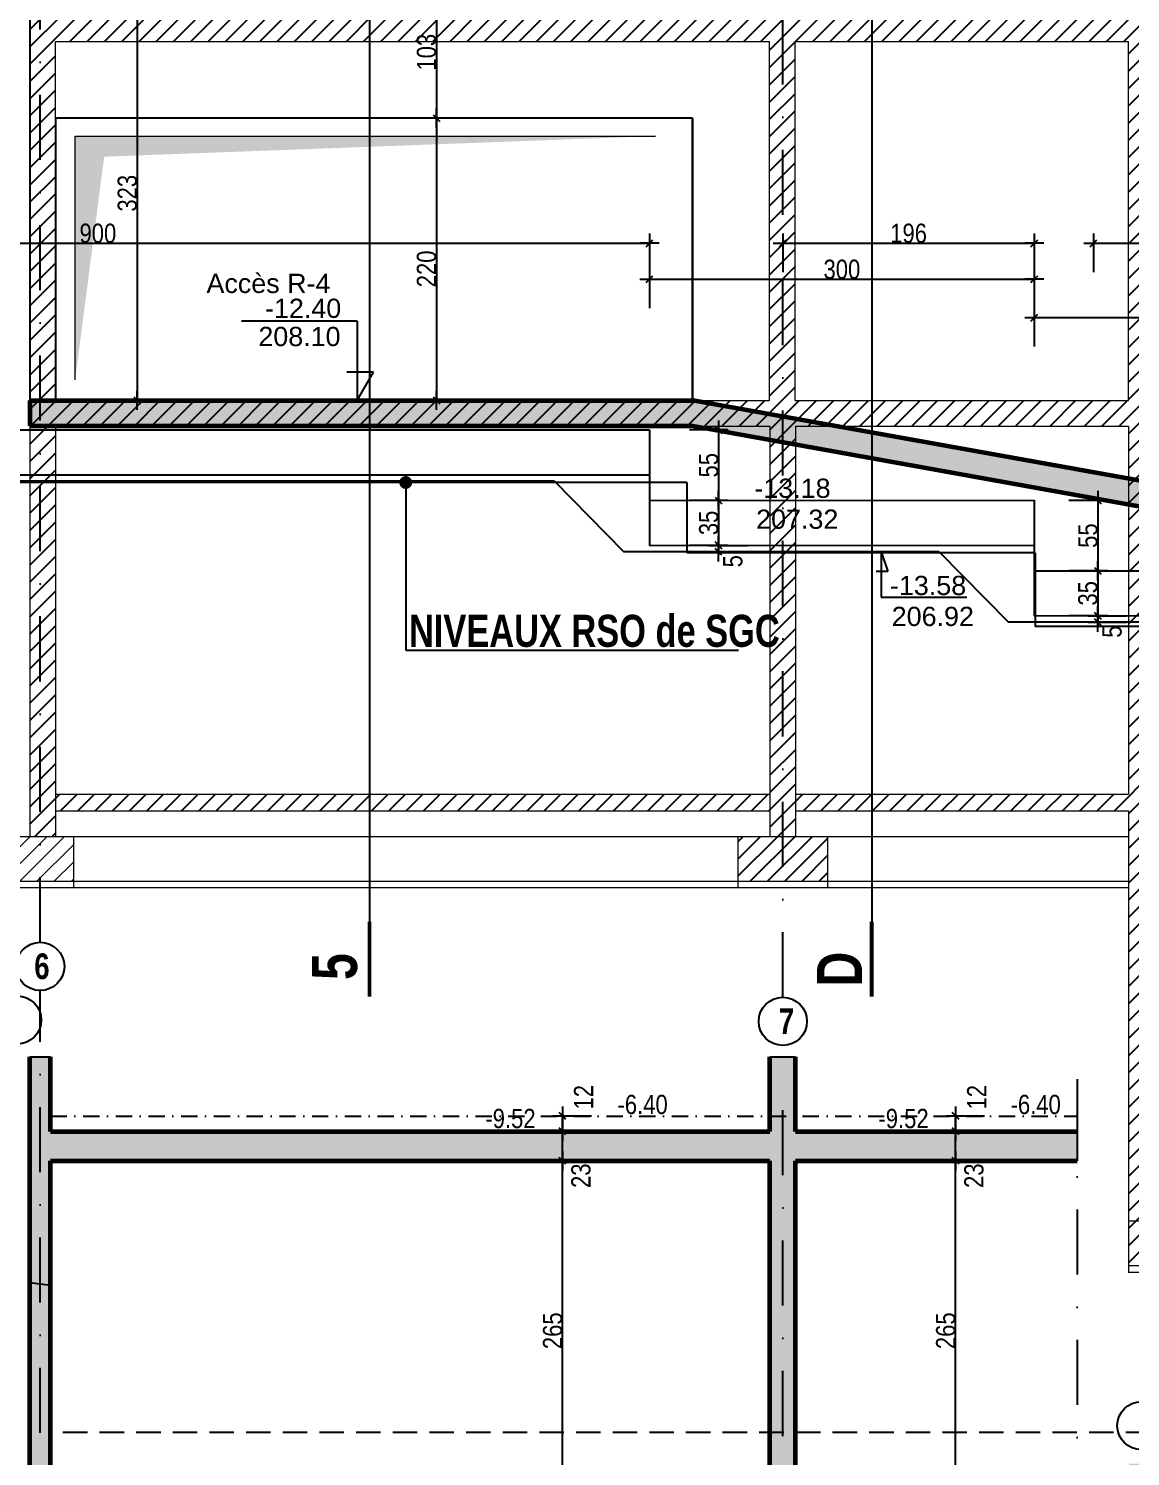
# Model space of a CAD drawing. Header units: millimetres. Extents: x -26249 to 60250, y -21218 to 23336.
# Drawn here: x 15202 to 16061, y 6841 to 7954 of the extents above; entities that cross this region are included whole.
import ezdxf
from ezdxf.enums import TextEntityAlignment as Align

# ---------------------------------------------------------------- set-up
doc = ezdxf.new("R2010")
doc.units = ezdxf.units.MM
doc.linetypes.add('CACHEX2', pattern=[19.05, 12.7, -6.35])
doc.linetypes.add('TIRETPTX2', pattern=[50.8, 25.4, -12.7, 0, -12.7])
for name, color, linetype in [('01-coupe soussol', 253, 'Continuous'), ('01_cote_gen', 4, 'Continuous'), ('01_linteaux', 2, 'Continuous'), ('01_poch_BN', 9, 'Continuous'), ('01_poch_murs', 253, 'Continuous'), ('01_texte', 230, 'Continuous'), ('AA_COTES', 2, 'Continuous')]:
    doc.layers.add(name, color=color, linetype=linetype)
doc.layers.add('01_murs_coup', color=5, linetype='Continuous', lineweight=60)
doc.styles.add('ARIAL NA', font='ARIALN.TTF')
doc.styles.add('impact', font='impact.ttf')
doc.styles.add('MATTE_TXT', font='arial.ttf')
doc.styles.add('STYLE2', font='ARIALN.TTF')
doc.dimstyles.new('JB50', dxfattribs={"dimscale": 0.1, "dimtxt": 150, "dimasz": 15, "dimexe": 0.1, "dimexo": 0.1, "dimgap": 0.09, "dimtad": 1, "dimdec": 1, "dimdsep": 46, "dimtxsty": 'STYLE2', "dimblk1": 'BOND_G', "dimblk2": 'BOND_D', "dimsah": 1, "dimcen": 1.5, "dimdle": 0.01, "dimse1": 1, "dimse2": 1, "dimclrd": 4, "dimclre": 2, "dimclrt": 6, "dimazin": 2, "dimtfac": 2.333333, "dimtdec": 1, "dimtix": 1, "dimtmove": 2, "dimatfit": 3, "dimldrblk": 'BOND_G', "dimfxl": 1, "dimtolj": 1, "dimtzin": 0, "dimarcsym": 0})
pattern_1 = [(45, (11748.377, 1158.082), (-6.735192, 6.735192), [])]

# ---------------------------------------------------------------- blocks, each defined once
blk = doc.blocks.new('BOND_G')
at = {"layer": 'AA_COTES', "color": 0}
for p, q in [((0, -5), (0, 15)), ((5, 0), (-5, 0)), ((1.77, 1.77), (-1.77, -1.77))]:
    blk.add_line(p, q, dxfattribs=at)
blk = doc.blocks.new('BOND_D')
at = {"layer": 'AA_COTES', "color": 0}
for p, q in [((5, 0), (-5, 0)), ((-1.77, -1.77), (1.77, 1.77)), ((0, 5), (0, -15))]:
    blk.add_line(p, q, dxfattribs=at)
blk = doc.blocks.new('*D1954')
at = {"layer": '01_cote_gen', "color": 4, "lineweight": -2, "transparency": 16777216}
blk.add_line((14787.6, 7786.7), (15684.6, 7786.7), dxfattribs=at)
at = {"layer": 'Defpoints', "color": 0, "transparency": 16777216}
for p in [(15686.1, 7786.7), (14786.1, 7609.9), (15686.1, 7609.9)]:
    blk.add_point(p, dxfattribs=at)
at = {"layer": '01_cote_gen', "color": 4, "lineweight": -2, "transparency": 16777216, "xscale": 1.5, "yscale": 1.5, "zscale": 1.5, "rotation": 180}
blk.add_blockref('BOND_G', (14786.1, 7786.7), dxfattribs=at)
at = {"layer": '01_cote_gen', "color": 4, "lineweight": -2, "transparency": 16777216, "xscale": 1.5, "yscale": 1.5, "zscale": 1.5}
blk.add_blockref('BOND_D', (15686.1, 7786.7), dxfattribs=at)
at = {"layer": '01_cote_gen', "color": 6, "transparency": 16777216, "insert": (15256, 7794.4), "char_height": 15, "attachment_point": 5, "style": 'STYLE2'}
blk.add_mtext('\\A1;900', dxfattribs=at)
blk = doc.blocks.new('*D1957')
at = {"layer": '01_cote_gen', "color": 4, "lineweight": -2, "transparency": 16777216}
blk.add_line((15687.6, 7758.7), (15984.6, 7758.7), dxfattribs=at)
at = {"layer": 'Defpoints', "color": 0, "transparency": 16777216}
for p in [(15686.1, 7766.9), (15986.1, 7758.7), (15986.1, 7557.7)]:
    blk.add_point(p, dxfattribs=at)
at = {"layer": '01_cote_gen', "color": 4, "lineweight": -2, "transparency": 16777216, "xscale": 1.5, "yscale": 1.5, "zscale": 1.5, "rotation": 180}
blk.add_blockref('BOND_G', (15686.1, 7758.7), dxfattribs=at)
at = {"layer": '01_cote_gen', "color": 4, "lineweight": -2, "transparency": 16777216, "xscale": 1.5, "yscale": 1.5, "zscale": 1.5}
blk.add_blockref('BOND_D', (15986.1, 7758.7), dxfattribs=at)
at = {"layer": '01_cote_gen', "color": 6, "transparency": 16777216, "insert": (15836.1, 7766.3), "char_height": 15, "attachment_point": 5, "style": 'STYLE2'}
blk.add_mtext('\\A1;300', dxfattribs=at)
blk = doc.blocks.new('*D2040')
at = {"layer": '01_cote_gen', "color": 4, "lineweight": -2, "transparency": 16777216}
blk.add_line((15987.6, 7728.7), (16284.6, 7728.7), dxfattribs=at)
at = {"layer": 'Defpoints', "color": 0, "transparency": 16777216}
for p in [(15986.1, 7736.2), (16286.1, 7728.7), (16286.1, 7531.4)]:
    blk.add_point(p, dxfattribs=at)
at = {"layer": '01_cote_gen', "color": 4, "lineweight": -2, "transparency": 16777216, "xscale": 1.5, "yscale": 1.5, "zscale": 1.5, "rotation": 180}
blk.add_blockref('BOND_G', (15986.1, 7728.7), dxfattribs=at)
at = {"layer": '01_cote_gen', "color": 4, "lineweight": -2, "transparency": 16777216, "xscale": 1.5, "yscale": 1.5, "zscale": 1.5}
blk.add_blockref('BOND_D', (16286.1, 7728.7), dxfattribs=at)
at = {"layer": '01_cote_gen', "color": 6, "transparency": 16777216, "insert": (16136.1, 7736.4), "char_height": 15, "attachment_point": 5, "style": 'STYLE2'}
blk.add_mtext('\\A1;300', dxfattribs=at)
blk = doc.blocks.new('*D2041')
at = {"layer": '01_cote_gen', "color": 4, "lineweight": -2, "transparency": 16777216}
blk.add_line((16033.7, 7786.7), (16134.7, 7786.7), dxfattribs=at)
at = {"layer": 'Defpoints', "color": 0, "transparency": 16777216}
for p in [(16136.2, 7786.7), (16032.2, 7779.2), (16136.2, 5592.4)]:
    blk.add_point(p, dxfattribs=at)
at = {"layer": '01_cote_gen', "color": 4, "lineweight": -2, "transparency": 16777216, "xscale": 1.5, "yscale": 1.5, "zscale": 1.5, "rotation": 180}
blk.add_blockref('BOND_G', (16032.2, 7786.7), dxfattribs=at)
at = {"layer": '01_cote_gen', "color": 4, "lineweight": -2, "transparency": 16777216, "xscale": 1.5, "yscale": 1.5, "zscale": 1.5}
blk.add_blockref('BOND_D', (16136.2, 7786.7), dxfattribs=at)
at = {"layer": '01_cote_gen', "color": 6, "transparency": 16777216, "insert": (16084.2, 7794.4), "char_height": 15, "attachment_point": 5, "style": 'STYLE2'}
blk.add_mtext('\\A1;104', dxfattribs=at)
blk = doc.blocks.new('*D1958')
at = {"layer": '01_cote_gen', "color": 4, "lineweight": -2, "transparency": 16777216}
blk.add_line((15791.6, 7786.7), (15984.6, 7786.7), dxfattribs=at)
at = {"layer": 'Defpoints', "color": 0, "transparency": 16777216}
for p in [(15986.1, 7786.7), (15790.1, 7779.2), (15986.1, 7736.2)]:
    blk.add_point(p, dxfattribs=at)
at = {"layer": '01_cote_gen', "color": 4, "lineweight": -2, "transparency": 16777216, "xscale": 1.5, "yscale": 1.5, "zscale": 1.5, "rotation": 180}
blk.add_blockref('BOND_G', (15790.1, 7786.7), dxfattribs=at)
at = {"layer": '01_cote_gen', "color": 4, "lineweight": -2, "transparency": 16777216, "xscale": 1.5, "yscale": 1.5, "zscale": 1.5}
blk.add_blockref('BOND_D', (15986.1, 7786.7), dxfattribs=at)
at = {"layer": '01_cote_gen', "color": 6, "transparency": 16777216, "insert": (15888.1, 7794.4), "char_height": 15, "attachment_point": 5, "style": 'STYLE2'}
blk.add_mtext('\\A1;196', dxfattribs=at)
blk = doc.blocks.new('*D2057')
at = {"layer": '01_cote_gen', "color": 4, "lineweight": -2, "transparency": 16777216}
blk.add_line((15739.9, 7639.6), (15739.9, 7587.6), dxfattribs=at)
at = {"layer": 'Defpoints', "color": 0, "transparency": 16777216}
for p in [(15686.1, 7641.1), (15701.7, 7586.1), (15739.9, 7586.1)]:
    blk.add_point(p, dxfattribs=at)
at = {"layer": '01_cote_gen', "color": 4, "lineweight": -2, "transparency": 16777216, "xscale": 1.5, "yscale": 1.5, "zscale": 1.5}
for name, p, rotation in [('BOND_G', (15739.9, 7641.1), 90), ('BOND_D', (15739.9, 7586.1), 270)]:
    blk.add_blockref(name, p, dxfattribs=dict(at, rotation=rotation))
at = {"layer": '01_cote_gen', "color": 6, "transparency": 16777216, "insert": (15732.3, 7613.6), "char_height": 15, "attachment_point": 5, "rotation": 90, "style": 'STYLE2'}
blk.add_mtext('\\A1;55', dxfattribs=at)
blk = doc.blocks.new('*D2058')
at = {"layer": '01_cote_gen', "color": 4, "lineweight": -2, "transparency": 16777216}
blk.add_line((16035.6, 7584.7), (16035.6, 7532.7), dxfattribs=at)
at = {"layer": 'Defpoints', "color": 0, "transparency": 16777216}
for p in [(15986.1, 7586.2), (15986.1, 7531.2), (16035.6, 7531.2)]:
    blk.add_point(p, dxfattribs=at)
at = {"layer": '01_cote_gen', "color": 4, "lineweight": -2, "transparency": 16777216, "xscale": 1.5, "yscale": 1.5, "zscale": 1.5}
for name, p, rotation in [('BOND_G', (16035.6, 7586.2), 90), ('BOND_D', (16035.6, 7531.2), 270)]:
    blk.add_blockref(name, p, dxfattribs=dict(at, rotation=rotation))
at = {"layer": '01_cote_gen', "color": 6, "transparency": 16777216, "insert": (16028, 7558.7), "char_height": 15, "attachment_point": 5, "rotation": 90, "style": 'STYLE2'}
blk.add_mtext('\\A1;55', dxfattribs=at)
blk = doc.blocks.new('*D1971')
at = {"layer": '01_cote_gen', "color": 4, "lineweight": -2, "transparency": 16777216}
blk.add_line((15739.9, 7584.6), (15739.9, 7552.6), dxfattribs=at)
at = {"layer": 'Defpoints', "color": 0, "transparency": 16777216}
for p in [(15726.1, 7586.1), (15730.4, 7551.1), (15739.9, 7551.1)]:
    blk.add_point(p, dxfattribs=at)
at = {"layer": '01_cote_gen', "color": 4, "lineweight": -2, "transparency": 16777216, "xscale": 1.5, "yscale": 1.5, "zscale": 1.5}
for name, p, rotation in [('BOND_G', (15739.9, 7586.1), 90), ('BOND_D', (15739.9, 7551.1), 270)]:
    blk.add_blockref(name, p, dxfattribs=dict(at, rotation=rotation))
at = {"layer": '01_cote_gen', "color": 6, "transparency": 16777216, "insert": (15732.3, 7568.6), "char_height": 15, "attachment_point": 5, "rotation": 90, "style": 'STYLE2'}
blk.add_mtext('\\A1;35', dxfattribs=at)
blk = doc.blocks.new('*D1972')
at = {"layer": '01_cote_gen', "color": 4, "lineweight": -2, "transparency": 16777216}
blk.add_line((15739.9, 7547.6), (15739.9, 7549.6), dxfattribs=at)
at = {"layer": 'Defpoints', "color": 0, "transparency": 16777216}
for p in [(15739.9, 7551.1), (15745.2, 7551.1), (15745.2, 7546.1)]:
    blk.add_point(p, dxfattribs=at)
at = {"layer": '01_cote_gen', "color": 4, "lineweight": -2, "transparency": 16777216, "xscale": 1.5, "yscale": 1.5, "zscale": 1.5}
for name, p, rotation in [('BOND_D', (15739.9, 7551.1), 90), ('BOND_G', (15739.9, 7546.1), 270)]:
    blk.add_blockref(name, p, dxfattribs=dict(at, rotation=rotation))
at = {"layer": '01_cote_gen', "color": 6, "transparency": 16777216, "insert": (15751.1, 7538.7), "char_height": 15, "attachment_point": 5, "rotation": 90, "style": 'STYLE2'}
blk.add_mtext('\\A1;5', dxfattribs=at)
blk = doc.blocks.new('*D1973')
at = {"layer": '01_cote_gen', "color": 4, "lineweight": -2, "transparency": 16777216}
blk.add_line((16035.6, 7529.7), (16035.6, 7497.7), dxfattribs=at)
at = {"layer": 'Defpoints', "color": 0, "transparency": 16777216}
for p in [(16021.8, 7531.2), (16026, 7496.2), (16035.6, 7496.2)]:
    blk.add_point(p, dxfattribs=at)
at = {"layer": '01_cote_gen', "color": 4, "lineweight": -2, "transparency": 16777216, "xscale": 1.5, "yscale": 1.5, "zscale": 1.5}
for name, p, rotation in [('BOND_G', (16035.6, 7531.2), 90), ('BOND_D', (16035.6, 7496.2), 270)]:
    blk.add_blockref(name, p, dxfattribs=dict(at, rotation=rotation))
at = {"layer": '01_cote_gen', "color": 6, "transparency": 16777216, "insert": (16027.9, 7513.7), "char_height": 15, "attachment_point": 5, "rotation": 90, "style": 'STYLE2'}
blk.add_mtext('\\A1;35', dxfattribs=at)
blk = doc.blocks.new('*D1974')
at = {"layer": '01_cote_gen', "color": 4, "lineweight": -2, "transparency": 16777216}
blk.add_line((16035.6, 7492.7), (16035.6, 7494.7), dxfattribs=at)
at = {"layer": 'Defpoints', "color": 0, "transparency": 16777216}
for p in [(16035.6, 7496.2), (16040.9, 7496.2), (16040.9, 7491.2)]:
    blk.add_point(p, dxfattribs=at)
at = {"layer": '01_cote_gen', "color": 4, "lineweight": -2, "transparency": 16777216, "xscale": 1.5, "yscale": 1.5, "zscale": 1.5}
for name, p, rotation in [('BOND_D', (16035.6, 7496.2), 90), ('BOND_G', (16035.6, 7491.2), 270)]:
    blk.add_blockref(name, p, dxfattribs=dict(at, rotation=rotation))
at = {"layer": '01_cote_gen', "color": 6, "transparency": 16777216, "insert": (16046.8, 7483.8), "char_height": 15, "attachment_point": 5, "rotation": 90, "style": 'STYLE2'}
blk.add_mtext('\\A1;5', dxfattribs=at)
blk = doc.blocks.new('*D2018')
at = {"layer": '01_cote_gen', "color": 4, "lineweight": -2, "transparency": 16777216}
blk.add_line((15286.7, 7985.7), (15286.7, 7665.7), dxfattribs=at)
at = {"layer": 'Defpoints', "color": 0, "transparency": 16777216}
for p in [(15326.9, 7987.2), (15286.7, 7664.2), (15302.6, 7664.2)]:
    blk.add_point(p, dxfattribs=at)
at = {"layer": '01_cote_gen', "color": 4, "lineweight": -2, "transparency": 16777216, "xscale": 1.5, "yscale": 1.5, "zscale": 1.5}
for name, p, rotation in [('BOND_G', (15286.7, 7987.2), 90), ('BOND_D', (15286.7, 7664.2), 270)]:
    blk.add_blockref(name, p, dxfattribs=dict(at, rotation=rotation))
at = {"layer": '01_cote_gen', "color": 6, "transparency": 16777216, "insert": (15279, 7825.7), "char_height": 15, "attachment_point": 5, "rotation": 90, "style": 'STYLE2'}
blk.add_mtext('\\A1;323', dxfattribs=at)
blk = doc.blocks.new('*D2105')
at = {"layer": '01_cote_gen', "color": 4, "lineweight": -2, "transparency": 16777216}
blk.add_line((15520, 7882.7), (15520, 7665.7), dxfattribs=at)
at = {"layer": 'Defpoints', "color": 0, "transparency": 16777216}
for p in [(15539.9, 7884.2), (15520, 7664.2), (15547.3, 7664.2)]:
    blk.add_point(p, dxfattribs=at)
at = {"layer": '01_cote_gen', "color": 4, "lineweight": -2, "transparency": 16777216, "xscale": 1.5, "yscale": 1.5, "zscale": 1.5}
for name, p, rotation in [('BOND_G', (15520, 7884.2), 90), ('BOND_D', (15520, 7664.2), 270)]:
    blk.add_blockref(name, p, dxfattribs=dict(at, rotation=rotation))
at = {"layer": '01_cote_gen', "color": 6, "transparency": 16777216, "insert": (15512.3, 7766.7), "char_height": 15, "attachment_point": 5, "rotation": 90, "style": 'STYLE2'}
blk.add_mtext('\\A1;220', dxfattribs=at)
blk = doc.blocks.new('*D2108')
at = {"layer": '01_cote_gen', "color": 4, "lineweight": -2, "transparency": 16777216}
blk.add_line((15520, 7985.7), (15520, 7885.7), dxfattribs=at)
at = {"layer": 'Defpoints', "color": 0, "transparency": 16777216}
for p in [(15542, 7987.2), (15520, 7884.2), (15542, 7884.2)]:
    blk.add_point(p, dxfattribs=at)
at = {"layer": '01_cote_gen', "color": 4, "lineweight": -2, "transparency": 16777216, "xscale": 1.5, "yscale": 1.5, "zscale": 1.5}
for name, p, rotation in [('BOND_G', (15520, 7987.2), 90), ('BOND_D', (15520, 7884.2), 270)]:
    blk.add_blockref(name, p, dxfattribs=dict(at, rotation=rotation))
at = {"layer": '01_cote_gen', "color": 6, "transparency": 16777216, "insert": (15512.3, 7935.7), "char_height": 15, "attachment_point": 5, "rotation": 90, "style": 'STYLE2'}
blk.add_mtext('\\A1;103', dxfattribs=at)
blk = doc.blocks.new('*D2510')
at = {"layer": '01_cote_gen', "color": 4, "lineweight": -2, "transparency": 16777216}
blk.add_line((15618.3, 6807.6), (15618.3, 7069.6), dxfattribs=at)
at = {"layer": 'Defpoints', "color": 0, "transparency": 16777216}
for p in [(15618.3, 7071.1), (15671.9, 7071.1), (15661.9, 6806.1)]:
    blk.add_point(p, dxfattribs=at)
at = {"layer": '01_cote_gen', "color": 4, "lineweight": -2, "transparency": 16777216, "xscale": 1.5, "yscale": 1.5, "zscale": 1.5}
for name, p, rotation in [('BOND_D', (15618.3, 7071.1), 90), ('BOND_G', (15618.3, 6806.1), 270)]:
    blk.add_blockref(name, p, dxfattribs=dict(at, rotation=rotation))
at = {"layer": '01_cote_gen', "color": 6, "transparency": 16777216, "insert": (15610.6, 6938.6), "char_height": 15, "attachment_point": 5, "rotation": 90, "style": 'STYLE2'}
blk.add_mtext('\\A1;265', dxfattribs=at)
blk = doc.blocks.new('*D2511')
at = {"layer": '01_cote_gen', "color": 4, "lineweight": -2, "transparency": 16777216}
blk.add_line((15618.3, 7072.6), (15618.3, 7092.6), dxfattribs=at)
at = {"layer": 'Defpoints', "color": 0, "transparency": 16777216}
for p in [(15618.3, 7094.1), (15665.5, 7094.1), (15665.5, 7071.1)]:
    blk.add_point(p, dxfattribs=at)
at = {"layer": '01_cote_gen', "color": 4, "lineweight": -2, "transparency": 16777216, "xscale": 1.5, "yscale": 1.5, "zscale": 1.5}
for name, p, rotation in [('BOND_D', (15618.3, 7094.1), 90), ('BOND_G', (15618.3, 7071.1), 270)]:
    blk.add_blockref(name, p, dxfattribs=dict(at, rotation=rotation))
at = {"layer": '01_cote_gen', "color": 6, "transparency": 16777216, "insert": (15632.7, 7059.5), "char_height": 15, "attachment_point": 5, "rotation": 90, "style": 'STYLE2'}
blk.add_mtext('\\A1;23', dxfattribs=at)
blk = doc.blocks.new('*D2512')
at = {"layer": '01_cote_gen', "color": 4, "lineweight": -2, "transparency": 16777216}
blk.add_line((15618.3, 7095.6), (15618.3, 7104.6), dxfattribs=at)
at = {"layer": 'Defpoints', "color": 0, "transparency": 16777216}
for p in [(15618.3, 7106.1), (15659.8, 7106.1), (15659.8, 7094.1)]:
    blk.add_point(p, dxfattribs=at)
at = {"layer": '01_cote_gen', "color": 4, "lineweight": -2, "transparency": 16777216, "xscale": 1.5, "yscale": 1.5, "zscale": 1.5}
for name, p, rotation in [('BOND_D', (15618.3, 7106.1), 90), ('BOND_G', (15618.3, 7094.1), 270)]:
    blk.add_blockref(name, p, dxfattribs=dict(at, rotation=rotation))
at = {"layer": '01_cote_gen', "color": 6, "transparency": 16777216, "insert": (15634.7, 7120.7), "char_height": 15, "attachment_point": 5, "rotation": 90, "style": 'STYLE2'}
blk.add_mtext('\\A1;12', dxfattribs=at)
blk = doc.blocks.new('*D2513')
at = {"layer": '01_cote_gen', "color": 4, "lineweight": -2, "transparency": 16777216}
blk.add_line((15924.8, 6807.6), (15924.8, 7069.6), dxfattribs=at)
at = {"layer": 'Defpoints', "color": 0, "transparency": 16777216}
for p in [(15924.8, 7071.1), (15978.3, 7071.1), (15968.4, 6806.1)]:
    blk.add_point(p, dxfattribs=at)
at = {"layer": '01_cote_gen', "color": 4, "lineweight": -2, "transparency": 16777216, "xscale": 1.5, "yscale": 1.5, "zscale": 1.5}
for name, p, rotation in [('BOND_D', (15924.8, 7071.1), 90), ('BOND_G', (15924.8, 6806.1), 270)]:
    blk.add_blockref(name, p, dxfattribs=dict(at, rotation=rotation))
at = {"layer": '01_cote_gen', "color": 6, "transparency": 16777216, "insert": (15917.1, 6938.6), "char_height": 15, "attachment_point": 5, "rotation": 90, "style": 'STYLE2'}
blk.add_mtext('\\A1;265', dxfattribs=at)
blk = doc.blocks.new('*D2514')
at = {"layer": '01_cote_gen', "color": 4, "lineweight": -2, "transparency": 16777216}
blk.add_line((15924.8, 7072.6), (15924.8, 7092.6), dxfattribs=at)
at = {"layer": 'Defpoints', "color": 0, "transparency": 16777216}
for p in [(15924.8, 7094.1), (15971.9, 7094.1), (15971.9, 7071.1)]:
    blk.add_point(p, dxfattribs=at)
at = {"layer": '01_cote_gen', "color": 4, "lineweight": -2, "transparency": 16777216, "xscale": 1.5, "yscale": 1.5, "zscale": 1.5}
for name, p, rotation in [('BOND_D', (15924.8, 7094.1), 90), ('BOND_G', (15924.8, 7071.1), 270)]:
    blk.add_blockref(name, p, dxfattribs=dict(at, rotation=rotation))
at = {"layer": '01_cote_gen', "color": 6, "transparency": 16777216, "insert": (15939.1, 7059.5), "char_height": 15, "attachment_point": 5, "rotation": 90, "style": 'STYLE2'}
blk.add_mtext('\\A1;23', dxfattribs=at)
blk = doc.blocks.new('*D2515')
at = {"layer": '01_cote_gen', "color": 4, "lineweight": -2, "transparency": 16777216}
blk.add_line((15924.8, 7095.6), (15924.8, 7104.6), dxfattribs=at)
at = {"layer": 'Defpoints', "color": 0, "transparency": 16777216}
for p in [(15924.8, 7106.1), (15966.3, 7106.1), (15966.3, 7094.1)]:
    blk.add_point(p, dxfattribs=at)
at = {"layer": '01_cote_gen', "color": 4, "lineweight": -2, "transparency": 16777216, "xscale": 1.5, "yscale": 1.5, "zscale": 1.5}
for name, p, rotation in [('BOND_D', (15924.8, 7106.1), 90), ('BOND_G', (15924.8, 7094.1), 270)]:
    blk.add_blockref(name, p, dxfattribs=dict(at, rotation=rotation))
at = {"layer": '01_cote_gen', "color": 6, "transparency": 16777216, "insert": (15941.2, 7120.7), "char_height": 15, "attachment_point": 5, "rotation": 90, "style": 'STYLE2'}
blk.add_mtext('\\A1;12', dxfattribs=at)

msp = doc.modelspace()

# ---------------------------------------------------------------- hatches: boundary and pattern name
at = {"layer": '01-coupe soussol'}
h = msp.add_hatch(dxfattribs=at)
h.set_pattern_fill('ANSI31', color=256, scale=3)
h.set_pattern_definition(pattern_1)
h.paths.add_polyline_path([(14178.055, 7357.148), (13828.381, 7357.148), (13828.381, 7344.148), (14178.055, 7344.148)])
h.paths.add_polyline_path([(14604.055, 7357.148), (14196.055, 7357.148), (14196.055, 7344.148), (14604.055, 7344.148)])
h.paths.add_polyline_path([(15180.978, 7357.148), (14624.055, 7357.148), (14624.055, 7344.148), (15180.978, 7344.148)])
h.paths.add_polyline_path([(15779.845, 7357.148), (15222.978, 7357.148), (15222.978, 7344.148), (15779.845, 7344.148)], flags=17)
h.paths.add_polyline_path([(18803.574, 7357.148), (18803.574, 7957.148), (18803.574, 7993.091), (18787.574, 7993.091), (18787.574, 7957.148), (18054.574, 7957.148), (18054.574, 7993.091), (18036.574, 7993.091), (18036.574, 7957.148), (17435.574, 7957.148), (17435.574, 7993.091), (17419.574, 7993.091), (17419.574, 7952.148), (17111.574, 7952.148), (17111.574, 8018.837), (17091.574, 8018.837), (17091.574, 7952.148), (16623.574, 7952.148), (16623.574, 7993.091), (16605.574, 7993.091), (16605.574, 7964.148), (16079.978, 7964.148), (16079.978, 8002.279), (16059.978, 8002.279), (16059.978, 7964.148), (15799.978, 7964.148), (15799.978, 8229.148), (16019.446, 8229.148), (16019.446, 8252.148), (15799.978, 8252.148), (15799.978, 8310.174), (15779.978, 8310.174), (15779.978, 8252.148), (15218.978, 8252.148), (15218.978, 8310.174), (15202.978, 8310.174), (15202.978, 7664.148), (15202.978, 7324.148), (15222.978, 7324.148), (15222.978, 7644.148), (15779.845, 7644.148), (15779.845, 7324.148), (15799.845, 7324.148), (15799.845, 7644.148), (16059.574, 7644.148), (16059.574, 7357.148), (15799.845, 7357.148), (15799.845, 7344.148), (16059.574, 7344.148), (16059.574, 7024.148), (16079.574, 7024.148), (16079.574, 7337.148), (16605.574, 7337.148), (16605.574, 7044.148), (16625.574, 7044.148), (16625.574, 7337.148), (17139.574, 7337.148), (17139.574, 7024.148), (17159.574, 7024.148), (17159.574, 7337.148), (17419.575, 7337.148), (17419.575, 7024.148), (17439.575, 7024.148), (17439.575, 7337.148), (18028.584, 7337.148), (18028.584, 7024.148), (18053.584, 7024.148), (18053.584, 7337.148), (18783.574, 7337.148), (18783.574, 7024.148), (18803.574, 7024.148), (18803.574, 7337.148)])
h.paths.add_polyline_path([(16079.574, 7357.148), (16079.574, 7644.148), (16605.574, 7644.148), (16605.574, 7357.148)], flags=16)
h.paths.add_polyline_path([(15799.574, 7664.148), (15799.574, 7944.148), (16059.574, 7944.148), (16059.574, 7664.148)], flags=16)
h.paths.add_polyline_path([(16079.574, 7664.148), (16079.574, 7944.148), (16605.574, 7944.148), (16605.574, 7664.148)], flags=16)
h.paths.add_polyline_path([(15779.574, 7664.148), (15222.978, 7664.148), (15222.978, 7944.148), (15779.574, 7944.148)], flags=16)
h.paths.add_polyline_path([(15779.978, 7964.148), (15218.978, 7964.148), (15218.978, 8229.148), (15779.978, 8229.148)], flags=16)
h.paths.add_polyline_path([(16625.574, 7357.148), (16625.574, 7644.148), (17139.574, 7644.148), (17139.574, 7357.148)], flags=16)
h.paths.add_polyline_path([(16625.574, 7664.148), (16625.574, 7932.148), (17139.574, 7932.148), (17139.574, 7664.148)], flags=16)
h.paths.add_polyline_path([(17159.574, 7357.148), (17159.574, 7644.148), (17419.575, 7644.148), (17419.575, 7357.148)], flags=16)
h.paths.add_polyline_path([(17159.574, 7664.148), (17159.574, 7932.148), (17419.574, 7932.148), (17419.574, 7664.148)], flags=16)
h.paths.add_polyline_path([(17439.575, 7357.148), (17439.575, 7652.148), (18033.584, 7652.148), (18033.584, 7357.148)], flags=16)
h.paths.add_polyline_path([(17439.574, 7675.148), (17439.574, 7937.148), (18035.574, 7937.148), (18035.574, 7675.148)], flags=16)
h.paths.add_polyline_path([(18053.584, 7357.148), (18053.584, 7652.148), (18613.574, 7652.148), (18613.574, 7357.148)], flags=16)
h.paths.add_polyline_path([(18053.886, 7675.148), (18053.886, 7937.148), (18787.574, 7937.148), (18787.574, 7675.148)], flags=16)
h.paths.add_polyline_path([(18633.574, 7357.148), (18633.574, 7652.148), (18783.574, 7652.148), (18783.574, 7357.148)], flags=16)
h.paths.add_polyline_path([(16129.574, 7024.148), (16059.574, 7024.148), (16059.574, 6989.148), (16129.574, 6989.148)])
h.paths.add_polyline_path([(16640.574, 7024.148), (16590.574, 7024.148), (16590.574, 6994.148), (16640.574, 6994.148)])
h.paths.add_polyline_path([(16625.574, 7044.148), (16605.574, 7044.148), (16605.574, 7024.148), (16625.574, 7024.148)], flags=17)
h = msp.add_hatch(dxfattribs=at)
h.set_pattern_fill('ANSI31', color=256, scale=3)
h.set_pattern_definition(pattern_1)
h.paths.add_polyline_path([(14221.184, 7324.148), (14151.184, 7324.148), (14151.184, 7289.148), (14221.184, 7289.148)])
h.paths.add_polyline_path([(15824.974, 7324.148), (15754.974, 7324.148), (15754.974, 7289.148), (15824.974, 7289.148)])
at = {"layer": '01-coupe soussol', "lineweight": 5}
h = msp.add_hatch(dxfattribs=at)
h.set_pattern_fill('ANSI31', color=256, scale=3)
h.set_pattern_definition([(45, (-13484.1425, 11491.178), (-6.735192, 6.735192), [])])
h.paths.add_polyline_path([(15236.978, 7324.148), (15166.978, 7324.148), (15166.978, 7289.148), (15236.978, 7289.148)])
h.paths.add_polyline_path([(14649.184, 7324.148), (14579.184, 7324.148), (14579.184, 7289.148), (14649.184, 7289.148)])
at = {"layer": '01_poch_BN'}
h = msp.add_hatch(color=256, dxfattribs=at)
h.dxf.hatch_style = 1
h.paths.add_polyline_path([(16325.086, 8029.563), (16305.086, 8033.979), (16305.086, 8017.203), (15792.367, 8017.203), (15792.367, 8117.203), (15772.367, 8117.203), (15772.367, 8017.203), (15218.94, 8017.203), (15218.94, 8132.203), (15202.94, 8134.203), (15202.94, 7987.203), (16305.086, 7987.203), (16305.086, 7859.203), (16603.651, 7859.203), (16603.651, 7721.204), (17236.178, 7721.204), (17236.178, 7607.204), (18502.219, 7607.204), (18328.49, 7632.204), (17439.651, 7632.204), (17439.651, 7677.204), (17419.651, 7677.204), (17419.651, 7632.204), (17256.178, 7632.204), (17256.178, 7810.204), (17236.178, 7810.204), (17236.178, 7746.204), (16623.651, 7746.204), (16623.651, 7944.203), (16603.651, 7944.203), (16603.651, 7884.203), (16325.086, 7884.203)])
h.paths.add_polyline_path([(16325.086, 8117.203), (16305.086, 8117.203), (16305.086, 8033.979), (16325.086, 8029.563)], flags=17)
h.paths.add_polyline_path([(18803.65, 7677.204), (18787.651, 7677.204), (18787.651, 7632.204), (18328.49, 7632.204), (18502.219, 7607.204), (18787.651, 7607.204), (18787.651, 7566.129), (18803.65, 7563.827)])
h.paths.add_polyline_path([(18803.65, 7563.827), (18787.651, 7566.129), (18787.651, 7459.242), (18803.65, 7459.242)])
h.paths.add_polyline_path([(18046.95, 7357.204), (17425.991, 7357.204), (15719.991, 7664.204), (15202.94, 7664.204), (15202.94, 7644.204), (15718.206, 7644.204), (17424.206, 7337.204), (18045.165, 7337.204), (18803.65, 7200.679), (18803.65, 7221.001)])
h = msp.add_hatch(color=256, dxfattribs=at)
h.dxf.hatch_style = 1
edge = h.paths.add_edge_path()
edge.add_line((16019.446, 7094.066), (15799.978, 7094.066))
edge.add_line((15799.978, 7094.066), (15799.978, 7152.092))
edge.add_line((15799.978, 7152.092), (15779.978, 7152.092))
edge.add_line((15779.978, 7152.092), (15779.978, 7094.066))
edge.add_line((15779.978, 7094.066), (15218.978, 7094.066))
edge.add_line((15218.978, 7094.066), (15218.978, 7152.092))
edge.add_line((15218.978, 7152.092), (15202.978, 7152.092))
edge.add_line((15202.978, 7152.092), (15202.978, 6806.066))
edge.add_line((15202.978, 6806.066), (15202.978, 6506.066))
edge.add_line((15202.978, 6506.066), (15202.978, 6383.122))
edge.add_line((15202.978, 6383.122), (15222.978, 6383.122))
edge.add_line((15222.978, 6383.122), (15222.978, 6486.066))
edge.add_line((15222.978, 6486.066), (15779.845, 6486.066))
edge.add_line((15779.845, 6486.066), (15779.845, 6339.122))
edge.add_line((15779.845, 6339.122), (15799.845, 6339.122))
edge.add_line((15799.845, 6339.122), (15799.845, 6486.066))
edge.add_line((15799.845, 6486.066), (16059.574, 6486.066))
edge.add_line((16059.574, 6486.066), (16059.574, 6217.122))
edge.add_line((16059.574, 6217.122), (16079.574, 6217.122))
edge.add_line((16079.574, 6217.122), (16079.574, 6486.066))
edge.add_line((16079.574, 6486.066), (16605.574, 6486.066))
edge.add_line((16605.574, 6486.066), (16605.574, 6199.066))
edge.add_line((16605.574, 6199.066), (16426.651, 6198.122))
edge.add_arc((16426.651, 6196.122), 2, 0, 90, ccw=False)
edge.add_arc((16426.651, 6196.122), 2, -90, 0, ccw=False)
edge.add_line((16426.651, 6194.122), (16426.651, 6179.066))
edge.add_line((16426.651, 6179.066), (16605.574, 6179.066))
edge.add_line((16605.574, 6179.066), (16605.574, 5866.066))
edge.add_line((16605.574, 5866.066), (16625.574, 5866.066))
edge.add_line((16625.574, 5866.066), (16625.574, 6179.066))
edge.add_line((16625.574, 6179.066), (17139.574, 6179.066))
edge.add_line((17139.574, 6179.066), (17139.574, 6105.122))
edge.add_line((17139.574, 6105.122), (17159.574, 6105.122))
edge.add_line((17159.574, 6105.122), (17159.574, 6179.066))
edge.add_line((17159.574, 6179.066), (17419.575, 6179.066))
edge.add_line((17419.575, 6179.066), (17419.575, 6078.122))
edge.add_line((17419.575, 6078.122), (17439.575, 6078.122))
edge.add_line((17439.575, 6078.122), (17439.575, 6179.066))
edge.add_line((17439.575, 6179.066), (18028.584, 6179.066))
edge.add_line((18028.584, 6179.066), (18028.584, 6056.122))
edge.add_line((18028.584, 6056.122), (18053.584, 6056.122))
edge.add_line((18053.584, 6056.122), (18053.584, 6179.066))
edge.add_line((18053.584, 6179.066), (18783.574, 6179.066))
edge.add_line((18783.574, 6179.066), (18783.574, 5866.066))
edge.add_line((18783.574, 5866.066), (18803.574, 5866.066))
edge.add_line((18803.574, 5866.066), (18803.574, 6179.066))
edge.add_line((18803.574, 6179.066), (18803.574, 6199.066))
edge.add_line((18803.574, 6199.066), (18803.574, 6799.066))
edge.add_line((18803.574, 6799.066), (18803.574, 6835.009))
edge.add_line((18803.574, 6835.009), (18787.574, 6835.009))
edge.add_line((18787.574, 6835.009), (18787.574, 6799.066))
edge.add_line((18787.574, 6799.066), (18054.574, 6799.066))
edge.add_line((18054.574, 6799.066), (18054.574, 6835.009))
edge.add_line((18054.574, 6835.009), (18036.574, 6835.009))
edge.add_line((18036.574, 6835.009), (18036.574, 6799.066))
edge.add_line((18036.574, 6799.066), (17435.574, 6799.066))
edge.add_line((17435.574, 6799.066), (17435.574, 6835.009))
edge.add_line((17435.574, 6835.009), (17419.574, 6835.009))
edge.add_line((17419.574, 6835.009), (17419.574, 6794.066))
edge.add_line((17419.574, 6794.066), (17111.574, 6794.066))
edge.add_line((17111.574, 6794.066), (17111.574, 6860.755))
edge.add_line((17111.574, 6860.755), (17091.574, 6860.755))
edge.add_line((17091.574, 6860.755), (17091.574, 6794.066))
edge.add_line((17091.574, 6794.066), (16623.574, 6794.066))
edge.add_line((16623.574, 6794.066), (16623.574, 6835.009))
edge.add_line((16623.574, 6835.009), (16605.574, 6835.009))
edge.add_line((16605.574, 6835.009), (16605.574, 6806.066))
edge.add_line((16605.574, 6806.066), (16079.978, 6806.066))
edge.add_line((16079.978, 6806.066), (16079.978, 6835.009))
edge.add_line((16079.978, 6835.009), (16059.978, 6835.009))
edge.add_line((16059.978, 6835.009), (16059.978, 6806.066))
edge.add_line((16059.978, 6806.066), (15799.978, 6806.066))
edge.add_line((15799.978, 6806.066), (15799.978, 7071.066))
edge.add_line((15799.978, 7071.066), (16019.446, 7071.066))
edge.add_line((16019.446, 7071.066), (16019.446, 7094.066))
h.paths.add_polyline_path([(15779.978, 7071.066), (15779.978, 6806.066), (15218.978, 6806.066), (15218.978, 7071.066)], flags=16)
h.paths.add_polyline_path([(15779.574, 6786.066), (15779.574, 6506.066), (15222.978, 6506.066), (15222.978, 6786.066)], flags=16)
h.paths.add_polyline_path([(15799.574, 6786.066), (16059.574, 6786.066), (16059.574, 6506.066), (15799.574, 6506.066)], flags=16)
h.paths.add_polyline_path([(16079.574, 6786.066), (16605.574, 6786.066), (16605.574, 6506.066), (16079.574, 6506.066)], flags=16)
h.paths.add_polyline_path([(16625.574, 6774.066), (17139.574, 6774.066), (17139.574, 6506.066), (16625.574, 6506.066)], flags=16)
h.paths.add_polyline_path([(16625.574, 6486.066), (17139.574, 6486.066), (17139.574, 6199.066), (16625.574, 6199.066)], flags=16)
h.paths.add_polyline_path([(17159.574, 6774.066), (17419.574, 6774.066), (17419.574, 6506.066), (17159.574, 6506.066)], flags=16)
h.paths.add_polyline_path([(17159.574, 6486.066), (17419.575, 6486.066), (17419.575, 6199.066), (17159.574, 6199.066)], flags=16)
h.paths.add_polyline_path([(17439.574, 6779.066), (18035.574, 6779.066), (18035.574, 6517.066), (17439.574, 6517.066)], flags=16)
h.paths.add_polyline_path([(17439.575, 6494.066), (18033.584, 6494.066), (18033.584, 6199.066), (17439.575, 6199.066)], flags=16)
h.paths.add_polyline_path([(18053.886, 6779.066), (18787.574, 6779.066), (18787.574, 6517.066), (18053.886, 6517.066)], flags=16)
h.paths.add_polyline_path([(18053.584, 6494.066), (18613.574, 6494.066), (18613.574, 6199.066), (18053.584, 6199.066)], flags=16)
h.paths.add_polyline_path([(18633.574, 6494.066), (18783.574, 6494.066), (18783.574, 6199.066), (18633.574, 6199.066)], flags=16)
h.paths.add_polyline_path([(15799.845, 6339.122), (15779.845, 6339.122), (15779.845, 6166.066), (15799.845, 6166.066)], flags=17)
h.paths.add_polyline_path([(15824.974, 6166.066), (15754.974, 6166.066), (15754.974, 6131.066), (15824.974, 6131.066)], flags=17)
h.paths.add_polyline_path([(15779.845, 6199.066), (15222.978, 6199.066), (15222.978, 6186.066), (15779.845, 6186.066)], flags=17)
edge = h.paths.add_edge_path(flags=17)
edge.add_arc((16426.651, 6196.122), 2, -90, 0, ccw=False)
edge.add_line((16426.651, 6194.122), (16426.651, 6179.066))
edge.add_line((16426.651, 6179.066), (16079.574, 6179.066))
edge.add_line((16079.574, 6179.066), (16079.574, 5866.066))
edge.add_line((16079.574, 5866.066), (16059.574, 5866.066))
edge.add_line((16059.574, 5866.066), (16059.574, 6186.066))
edge.add_line((16059.574, 6186.066), (15799.845, 6186.066))
edge.add_line((15799.845, 6186.066), (15799.845, 6199.066))
edge.add_line((15799.845, 6199.066), (16059.574, 6199.066))
edge.add_line((16059.574, 6199.066), (16059.574, 6217.122))
edge.add_line((16059.574, 6217.122), (16079.574, 6217.122))
edge.add_line((16079.574, 6217.122), (16079.574, 6199.066))
edge.add_line((16079.574, 6199.066), (16177.651, 6199.066))
edge.add_line((16177.651, 6199.066), (16605.574, 6199.066))
edge.add_line((16605.574, 6199.066), (16426.63, 6198.122))
edge.add_arc((16426.651, 6196.122), 2, 0, 90.604579, ccw=False)

# ---------------------------------------------------------------- linework, layer by layer
at = {"color": 5, "elevation": 517158665.099, "flags": 128}
for points in [[(15715.212, 7600.204), (15003.108, 7600.204)], [(15715.212, 7600.204), (15715.212, 7545.204)], [(15986.725, 7545.204), (15715.212, 7545.204)], [(15986.725, 7545.204), (15986.725, 7487.704)], [(16239.251, 7487.704), (15986.725, 7487.704)]]:
    msp.add_lwpolyline(points, dxfattribs=at)
at = {"layer": '01-coupe soussol', "lineweight": 5}
for p, q in [((15202.978, 7664.148), (15202.978, 8310.174)), ((15222.978, 7664.148), (15222.978, 7944.148)), ((15222.978, 7944.148), (15779.574, 7944.148)), ((15779.574, 7664.148), (15779.574, 7944.148)), ((15799.574, 7664.148), (15799.574, 7944.148)), ((15799.574, 7944.148), (16059.574, 7944.148)), ((16059.574, 7664.148), (16059.574, 7944.148)), ((15238.296, 7680.222), (15238.296, 7870.272)), ((15238.296, 7870.272), (15690.66, 7870.272)), ((15202.978, 7664.148), (15202.978, 7324.148)), ((15222.978, 7664.148), (15779.574, 7664.148)), ((15799.574, 7664.148), (16059.574, 7664.148)), ((15222.978, 7644.148), (15779.845, 7644.148)), ((15222.978, 7644.148), (15222.978, 7324.148)), ((15779.845, 7644.148), (15779.845, 7324.148)), ((15799.845, 7644.148), (16059.574, 7644.148)), ((15799.845, 7644.148), (15799.845, 7324.148)), ((16059.574, 7644.148), (16059.574, 7357.148)), ((15222.978, 7357.148), (15779.845, 7357.148)), ((15799.845, 7357.148), (16059.574, 7357.148)), ((15222.978, 7344.148), (15779.845, 7344.148)), ((15799.845, 7344.148), (16059.574, 7344.148)), ((16059.574, 7344.148), (16059.574, 6984.148)), ((15166.978, 7324.148), (15236.978, 7324.148)), ((15236.978, 7324.148), (15236.978, 7284.148)), ((15236.978, 7324.148), (15754.974, 7324.148)), ((15754.974, 7324.148), (15824.974, 7324.148)), ((15754.974, 7324.148), (15754.974, 7284.148)), ((15824.974, 7324.148), (15824.974, 7284.148)), ((15824.974, 7324.148), (16059.574, 7324.148)), ((15166.978, 7289.148), (15236.978, 7289.148)), ((15166.978, 7284.148), (15236.978, 7284.148)), ((15236.978, 7289.148), (15754.974, 7289.148)), ((15236.978, 7284.148), (15754.974, 7284.148)), ((15754.974, 7289.148), (15824.974, 7289.148)), ((15754.974, 7284.148), (15824.974, 7284.148)), ((15824.974, 7289.148), (16059.574, 7289.148)), ((15824.974, 7284.148), (16059.574, 7284.148)), ((16129.574, 7024.148), (16059.574, 7024.148)), ((16129.574, 6989.148), (16059.574, 6989.148)), ((16129.574, 6984.148), (16059.574, 6984.148))]:
    msp.add_line(p, q, dxfattribs=at)
for points in [[(15238.296, 7680.222), (15238.296, 7870.272), (15260.92, 7854.226)], [(15238.296, 7870.272), (15690.66, 7870.272), (15260.92, 7854.226)]]:
    msp.add_solid(points, dxfattribs=at)
at = {"layer": '01_linteaux', "linetype": 'TIRETPTX2', "ltscale": 2}
for p, q in [((15211.055, 7241.553), (15211.055, 8452.405)), ((15790.055, 7198.693), (15790.055, 8318.947)), ((15211.055, 6045.272), (15211.055, 7203.941)), ((15790.055, 6042.893), (15790.055, 7161.082)), ((16019.446, 7134.924), (16019.446, 6767.875))]:
    msp.add_line(p, q, dxfattribs=at)
at = {"layer": '01_linteaux'}
for p, q in [((15202.94, 7987.203), (15202.94, 7664.204)), ((15719.651, 7884.204), (15222.978, 7884.204)), ((15222.978, 7884.204), (15222.978, 7664.204)), ((15719.651, 7664.204), (15719.651, 7884.204)), ((15719.651, 7884.204), (15719.651, 7664.265)), ((14786.055, 7641.245), (15686.055, 7641.096)), ((15686.055, 7641.096), (15686.055, 7586.096)), ((14786.055, 7606.245), (15686.055, 7606.096)), ((15611.969, 7601.096), (14766.055, 7601.245)), ((15611.969, 7601.096), (15666.055, 7546.096)), ((15686.055, 7586.096), (15986.055, 7586.23)), ((15686.055, 7586.096), (15686.055, 7551.096)), ((15986.055, 7586.23), (15986.055, 7551.23)), ((15986.055, 7586.23), (15986.055, 7531.23)), ((15686.055, 7551.096), (15986.055, 7551.23)), ((15912.065, 7546.133), (15666.055, 7546.096)), ((15912.065, 7546.133), (15966.055, 7491.23)), ((15986.055, 7531.23), (16286.055, 7531.364)), ((15986.055, 7531.23), (15986.055, 7496.23)), ((15986.055, 7496.23), (16286.055, 7496.364)), ((16212.065, 7491.267), (15966.055, 7491.23))]:
    msp.add_line(p, q, dxfattribs=at)
at = {"layer": '01_linteaux', "linetype": 'TIRETPTX2', "ltscale": 0.5}
msp.add_line((15218.978, 7106.066), (16019.446, 7106.066), dxfattribs=at)
at = {"layer": '01_linteaux', "linetype": 'CACHEX2', "ltscale": 1.5}
for p, q in [((15202.94, 6976.121), (15218.94, 6974.121)), ((15202.94, 6829.121), (15202.94, 6976.121)), ((15218.94, 6859.121), (15218.94, 6974.121)), ((16305.086, 6859.121), (15218.94, 6859.121))]:
    msp.add_line(p, q, dxfattribs=at)
at = {"layer": '01_murs_coup'}
for p, q in [((15202.94, 7664.204), (15719.991, 7664.204)), ((15202.94, 7664.204), (15202.94, 7644.204)), ((17425.991, 7357.204), (15719.991, 7664.204)), ((15202.94, 7644.204), (15718.206, 7644.204)), ((17424.206, 7337.204), (15718.206, 7644.204)), ((15202.978, 6806.066), (15202.978, 7152.092)), ((15218.978, 7094.066), (15218.978, 7152.092)), ((15779.978, 7094.066), (15779.978, 7152.092)), ((15799.978, 7094.066), (15799.978, 7152.092)), ((15218.978, 7094.066), (15779.978, 7094.066)), ((15799.978, 7094.066), (16019.446, 7094.066)), ((15218.978, 6806.066), (15218.978, 7071.066)), ((15218.978, 7071.066), (15779.978, 7071.066)), ((15779.978, 6806.066), (15779.978, 7071.066)), ((15799.978, 6806.066), (15799.978, 7071.066)), ((15799.978, 7071.066), (16019.446, 7071.066))]:
    msp.add_line(p, q, dxfattribs=at)
at = {"layer": '01_poch_BN'}
for p, q in [((15202.978, 7152.092), (15218.978, 7152.092)), ((15779.978, 7152.092), (15799.978, 7152.092)), ((16019.446, 7094.066), (16019.446, 7071.066))]:
    msp.add_line(p, q, dxfattribs=at)
at = {"layer": '01_poch_murs'}
for p, q in [((15467.793, 8260.694), (15467.793, 7257.562)), ((15859.362, 8260.694), (15859.362, 7257.562))]:
    msp.add_line(p, q, dxfattribs=at)
at = {"layer": '01_texte'}
for p, q in [((15458.125, 7725.842), (15367.974, 7725.842)), ((15458.125, 7725.842), (15458.133, 7664.204)), ((15470.95, 7686.26), (15450.204, 7686.26)), ((15458.133, 7664.204), (15470.95, 7686.26)), ((15496.043, 7600.467, 517158665.099), (15496.043, 7469.246, 517158665.099)), ((15866.639, 7546.103), (15871.911, 7530.783)), ((15866.639, 7546.103), (15866.639, 7510.655)), ((15871.911, 7530.783), (15862.796, 7530.783)), ((15866.639, 7510.655), (15933.44, 7510.655)), ((15496.043, 7469.246, 517158665.099), (15755.494, 7469.246))]:
    msp.add_line(p, q, dxfattribs=at)
at = {"layer": '01_texte', "const_width": 5, "elevation": 517158665.099}
msp.add_lwpolyline([(15493.543, 7600.121, 1), (15498.543, 7600.121, 1)], format="xyb", close=True, dxfattribs=at)
at = {"layer": '01_texte', "const_width": 3}
for points in [[(15467.793, 7257.562), (15467.793, 7199.061)], [(15859.362, 7257.562), (15859.362, 7199.061)]]:
    msp.add_lwpolyline(points, dxfattribs=at)
at = {"layer": '01_texte'}
for centre in [(15211.055, 7222.747), (15193.055, 7180.941), (15790.055, 7179.887), (16069.651, 6864.565)]:
    msp.add_circle(centre, 18.806, dxfattribs=at)

# ---------------------------------------------------------------- texts
for s, height, style, p in [('Accès R-4', 15, 'MATTE_TXT', (15340.686, 7747.918)), ('-12.40', 15, 'MATTE_TXT', (15386.315, 7728.477)), ('208.10', 15, 'MATTE_TXT', (15381.13, 7706.491)), ('-13.18', 15, 'MATTE_TXT', (15767.856, 7588.15)), ('207.32', 15, 'MATTE_TXT', (15769.235, 7564.018)), ('-13.58', 15, 'MATTE_TXT', (15873.58, 7512.337)), ('NIVEAUX RSO de SGC', 25, 'impact', (15498.588, 7471.964)), ('206.92', 15, 'MATTE_TXT', (15874.959, 7488.205)), ('-6.40', 15, 'ARIAL NA', (15661.144, 7107.576)), ('-6.40', 15, 'ARIAL NA', (15967.61, 7107.576)), ('-9.52', 15, 'ARIAL NA', (15558.119, 7096.626)), ('-9.52', 15, 'ARIAL NA', (15864.585, 7096.626))]:
    msp.add_text(s, height=height, dxfattribs=dict(at, style=style)).set_placement(p)
at = {"layer": '01_texte', "style": 'impact'}
for s, p in [('5', (15468.543, 7222.597)), ('D', (15862.215, 7220.64))]:
    msp.add_text(s, height=35, rotation=90, dxfattribs=at).set_placement(p, align=Align.BOTTOM_CENTER)
at = {"layer": '01_texte', "char_height": 20, "attachment_point": 1, "line_spacing_factor": 0.895453, "style": 'impact'}
for s, insert in [('6', (15206.399, 7232.854)), ('7', (15786.953, 7189.994))]:
    msp.add_mtext(s, dxfattribs=dict(at, insert=insert))

# ---------------------------------------------------------------- dimensions: what is measured, and where the dimension line sits
at = {"layer": '01_cote_gen'}
for base, p1, p2, picture, middle in [((15286.697, 7664.204), (15326.944, 7987.203), (15302.595, 7664.204), '*D2018', (15279.03, 7825.703)), ((15519.958, 7884.204), (15541.98, 7987.203), (15541.98, 7884.204), '*D2108', (15512.291, 7935.703)), ((15739.936, 7586.103), (15686.055, 7641.096), (15701.686, 7586.103), '*D2057', (15732.299, 7613.599)), ((15739.936, 7551.103), (15726.122, 7586.103), (15730.372, 7551.103), '*D1971', (15732.268, 7568.603)), ((16035.59, 7531.23), (15986.055, 7586.23), (15986.079, 7531.23), '*D2058', (16027.953, 7558.73)), ((16035.59, 7496.23), (16021.776, 7531.23), (16026.026, 7496.23), '*D1973', (16027.922, 7513.73)), ((15618.309, 7071.066), (15661.932, 6806.066), (15671.865, 7071.066), '*D2510', (15610.641, 6938.566)), ((15924.775, 7071.066), (15968.398, 6806.066), (15978.331, 7071.066), '*D2513', (15917.107, 6938.566))]:
    dim = msp.add_linear_dim(base=base, p1=p1, p2=p2, angle=90, dimstyle='JB50', dxfattribs=at)
    dim.commit()
    dim.dimension.update_dxf_attribs({"geometry": picture, "text_midpoint": middle})
for base, p1, p2, picture, middle in [((15519.958, 7664.204), (15539.896, 7884.204), (15547.275, 7664.204), '*D2105', (15512.291, 7766.706)), ((15739.936, 7551.103), (15745.206, 7546.103), (15745.206, 7551.103), '*D1972', (15751.145, 7538.654)), ((16035.59, 7496.23), (16040.86, 7491.23), (16040.86, 7496.23), '*D1974', (16046.799, 7483.781)), ((15618.309, 7106.066), (15659.804, 7094.066), (15659.804, 7106.066), '*D2512', (15634.697, 7120.716)), ((15924.775, 7106.066), (15966.27, 7094.066), (15966.27, 7106.066), '*D2515', (15941.163, 7120.716)), ((15618.309, 7094.066), (15665.48, 7071.066), (15665.48, 7094.066), '*D2511', (15632.675, 7059.51)), ((15924.775, 7094.066), (15971.946, 7071.066), (15971.946, 7094.066), '*D2514', (15939.141, 7059.51))]:
    dim = msp.add_linear_dim(base=base, p1=p1, p2=p2, angle=90, dimstyle='JB50', dxfattribs=at)
    dim.commit()
    dim.dimension.update_dxf_attribs({"geometry": picture, "text_midpoint": middle, "dimtype": 160})
dim = msp.add_linear_dim(base=(15686.055, 7786.689), p1=(14786.055, 7609.863), p2=(15686.055, 7609.863), dimstyle='JB50', dxfattribs=at)
dim.commit()
dim.dimension.update_dxf_attribs({"geometry": '*D1954', "text_midpoint": (15255.962, 7794.357), "dimtype": 160})
for base, p1, p2, picture, middle in [((15986.055, 7786.689), (15790.055, 7779.189), (15986.055, 7736.212), '*D1958', (15888.055, 7794.357)), ((16136.17, 7786.689), (16032.17, 7779.189), (16136.17, 5592.366), '*D2041', (16084.17, 7794.357)), ((15986.055, 7758.675), (15686.055, 7766.923), (15986.055, 7557.731), '*D1957', (15836.055, 7766.342)), ((16286.055, 7728.712), (15986.055, 7736.175), (16286.055, 7531.364), '*D2040', (16136.055, 7736.379))]:
    dim = msp.add_linear_dim(base=base, p1=p1, p2=p2, dimstyle='JB50', dxfattribs=at)
    dim.commit()
    dim.dimension.update_dxf_attribs({"geometry": picture, "text_midpoint": middle})

doc.saveas('drawing.dxf')
